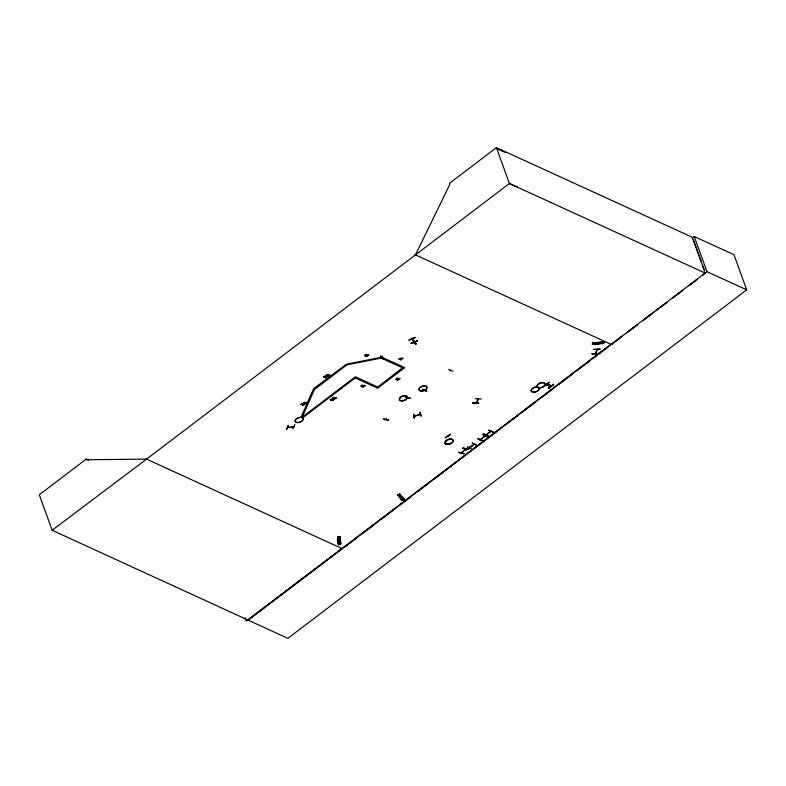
<?xml version="1.0" encoding="UTF-8"?>
<svg xmlns="http://www.w3.org/2000/svg" width="786" height="786" viewBox="0 0 786 786"><rect width="100%" height="100%" fill="white"/><g stroke="black" fill="none" stroke-linecap="round" stroke-linejoin="round"><path stroke-width="1.18" d="M471.413 448.904L467.159 446.703M482.368 440.268C482.771 441.388 477.161 439.521 478.163 438.342M482.201 440.759L478.006 438.794M426.631 391.222L422.239 389.453L426.582 390.937M382.969 358.868L380.65 355.812L383.047 358.897M550.731 386.496L546.516 384.57M381.141 357.65L381.23 356.873M548.53 385.494L549.07 385.081M549.326 385.287L548.962 385.572M595.228 353.631L597.272 349.515L595.444 353.671M595.228 353.69L595.513 352.845M286.546 429.529L288.226 425.344L286.517 429.274M413.623 414.094L414.32 417.788M598.333 353.179L598.333 353.7L592.202 353.877M592.359 344.189L603.658 343.207M592.477 343.914L603.53 343.502L604.051 342.048M592.762 343.276L592.88 342.755L604.159 342.087L592.762 343.276L604.08 342.264L592.88 342.755L592.261 344.14M411.835 338.53L412.355 338.894M412.041 339.002L414.104 342.126M381.79 356.736L382.409 356.461M381.976 357.247L381.898 356.648L382.104 357.365L404.702 367.642L377.673 388.176L354.398 377.526M382.33 356.471L382.625 357.149L382.527 356.579M414.703 342.696L413.957 342.883L414.576 342.608M478.654 403.277C468.151 402.353 473.634 404.535 478.595 402.992M461.372 452.933L465.371 448.934M461.559 452.991L461.873 452.176M465.558 449.032L464.801 449.012M477.819 399.131C479.234 398.325 475.166 404.947 475.805 402.383M478.478 399.082L475.962 403.13M386.633 418.633L386.191 419.311M407.993 398.07L407.403 398.099M365.795 355.665L366.482 356.53A1.022 0.57 -19.9 0 0 367.042 356.363L367.779 355.439L366.571 355.056M362.11 386.339L362.788 387.203A1.022 0.57 -19.9 0 0 363.348 387.036L364.085 386.113L362.886 385.739M399.956 359.153L400.644 360.017A1.022 0.57 -19.9 0 0 401.204 359.86L401.97 359.025L400.732 358.554M396.979 379.373L397.657 380.237A1.022 0.57 -19.9 0 0 398.217 380.07L398.954 379.147L397.745 378.764M447.971 436.269L448.187 436.132M288.049 426.995L287.99 427.142M293.09 427.132L293.718 426.926M292.923 429.028L294.868 424.882L294.426 424.627M594.118 349.475L600.308 349.063L593.931 349.436M592.143 354.122L592.133 353.592M593.41 344.072L594.019 342.686M598.274 343.767L598.883 342.372M599.404 343.688L600.013 342.303M600.416 343.629L601.025 342.234M601.545 343.551L602.164 342.165M602.312 343.502L602.921 342.116M398.06 494.944C412.552 511.539 388.176 483.203 402.196 500.505M399.396 494.315C407.718 502.048 403.719 500.682 399.465 494.099M399.75 494.119L404.446 499.405M402.147 500.525L404.24 499.346M415.47 254.861L449.828 184.356L449.454 183.325L496.418 147.65L692.319 237.274L704.482 270.895M366.679 355.351C366.748 353.199 362.837 356.716 365.903 355.96M362.985 386.024C363.053 383.873 359.143 387.4 362.208 386.633M400.84 358.848C400.909 356.697 396.999 360.214 400.064 359.448M397.854 379.058C397.922 376.907 394.012 380.424 397.077 379.667M458.828 452.088L458.719 452.608L463.789 453.728M388.618 419.753C389.041 420.697 382.772 419.911 383.617 418.506M388.648 420.058L383.666 418.781M414.635 342.745L414.016 342.853M414.065 416.167L420.481 414.202M420.49 414.35L414.232 416.295M480.295 439.551L485.188 435.857M486.013 434.963L490.818 431.337M490.955 431.455L486.131 435.08M424.607 390.141L424.941 389.443M450.771 370.491L450.162 370.746L450.712 370.334M475.284 398.669L481.307 399.013M472.651 403.375L472.691 402.854M340.574 543.784C338.746 522.238 341.831 558.866 340.083 536.828C333.421 536.298 341.674 554.503 338.294 537.467M337.941 537.467C340.024 560.33 337.086 519.949 338.294 544.472M339.66 536.946L340.053 544.03L339.974 537.025M465.489 449.061L461.696 452.923M335.249 398.217L334.551 399.062L333.47 398.738M546.299 384.776L550.505 386.702M546.496 384.629L550.701 386.309M412.021 339.041L412.09 338.373M335.534 398.355L334.148 399.386L332.39 398.581A0.992 0.55 -19.9 0 1 332.606 398.188L333.333 397.765A1.13 0.629 -19.9 0 1 333.971 397.687L334.64 398.256L333.578 399.033M469.35 447.873L474.341 444.296L469.566 447.922M469.91 447.666L469.704 447.146M468.21 449.307L462.816 448.079M463.789 453.777L463.907 453.267M462.856 448.069L468.22 449.317L463.151 448.148M402.177 500.525L398.453 494.738M405.409 397.372L410.636 398.404L405.301 397.077M386.181 419.36L386.515 419.007M293.659 427.073L287.499 427.555L288.177 427.368M332.507 397.893L333.235 397.47A1.13 0.629 -19.9 0 1 333.863 397.392M361.098 385.612L362.631 385.081M88.494 460.115L86.264 459.093L39.3 494.767L52.151 530.265L287.873 638.35L746.7 289.838L733.986 254.703L694.264 236.537L692.338 238.001M52.151 530.265L146.609 459.083M323.41 376.808L325.001 376.248L324.431 376.307M323.518 377.103L325.699 377.535L325.129 377.594M328.715 374.932L329.894 375.089L328.607 374.637M325.227 377.889L326.436 377.221M313.398 388.785L346.154 364.458L346.98 364.832L381.298 358.092L382.242 357.365M300.881 404.309L302.472 403.749L301.912 403.798M300.989 404.594L303.17 405.026L302.6 405.095M367.809 354.84L368.978 354.997L368.045 354.663M306.186 402.422L307.365 402.579L306.422 402.245M302.708 405.38L303.917 404.721M355.213 377.899L303.052 417.513L301.038 417.219L313.27 389.443L314.479 389.375L302.237 417.14L355.351 376.799L377.801 387.076M330.149 399.72L331.751 399.16L331.181 399.209M330.258 400.015L332.449 400.438L331.869 400.506M335.465 397.834L336.634 397.991L335.701 397.657M331.977 400.801L333.185 400.133M364.115 385.513L365.294 385.68L364.35 385.337M401.97 358.337L403.139 358.495L401.862 358.043M376.848 387.793L402.776 367.553M398.983 378.547L400.162 378.714L398.875 378.262M544.325 386.201L549.237 382.468M544.393 386.25L549.188 382.32L544.295 386.034M488.794 430.404L493.274 432.123L488.686 430.109M548.53 387.96L553.727 384.57L548.825 388.264M548.657 388.176L553.413 384.246L548.844 388.284M483.095 434.629L487.634 436.643L483.046 434.629M248.042 619.879L610.909 344.268M248.15 620.174L706.978 271.671L746.7 289.838M345.368 546.516L347.324 545.032M349.279 543.548L357.109 537.604M361.992 533.89L375.688 523.496M381.554 519.035L393.285 510.124M398.178 506.41L410.891 496.752M417.739 491.555L428.498 483.38M434.363 478.929L448.049 468.525M450.005 467.041L451.96 465.558M453.915 464.074L464.673 455.9M469.566 452.186L471.521 450.702M473.477 449.209L484.235 441.044M486.19 439.561L499.886 429.156M505.752 424.705L517.483 415.784M522.376 412.07L535.089 402.422M541.927 397.215L553.668 388.304M558.561 384.59L572.247 374.195M578.113 369.734L588.871 361.57M593.764 357.856L595.719 356.363M597.674 354.879L608.433 346.714M611.361 344.484L622.021 336.388L611.361 344.484L415.008 254.654M643.321 320.207L653.972 312.121M655.907 310.647L657.843 309.173M659.788 307.709L667.53 301.824M672.374 298.14L683.024 290.054M688.831 285.642L697.546 279.02M702.389 275.346L704.325 273.872M341.979 548.54L246.224 621.058L245.006 617.688M643.38 320.236L652.105 313.624M655.986 310.686L657.921 309.212M659.867 307.739L666.656 302.6M672.472 298.189L682.179 290.84M688.968 285.701L696.73 279.826M450.211 370.707L450.8 370.442M424.725 390.249L425.226 389.905L424.794 390.229M448.698 369.4L452.903 371.267M414.32 418.073L413.652 414.33L414.281 417.828M450.643 434.383L445.377 437.881M467.729 448.02L468.338 448.128L467.778 447.539M470.755 446.163C472.16 447.195 465.518 450.584 465.499 449.68M287.627 427.388L293.64 426.916M365.146 354.663L366.325 354.407M397.863 494.875L399.858 493.903M398.305 495.426L400.3 494.463M400.212 497.793L402.206 496.831M400.663 498.344L402.658 497.381M401.057 498.835L403.051 497.862M401.508 499.385L403.493 498.422M401.803 499.758L403.798 498.786M409.054 340.181L415.165 337.459M415.205 337.538L408.975 340.083L415.096 337.243M413.642 341.045L416.04 344.081L413.534 340.76M411.049 343.148L417.366 340.859L411.245 343.561M411.157 343.443L417.386 340.898M382.035 357.217L382.32 356.461M382.114 357.325L382.664 357.08M414.674 416.138L414.644 415.588M396.517 378.272L397.5 378.115M480.482 439.639L485.335 435.925M405.429 397.294L410.42 398.541M420.029 412.129L421.198 416L420.736 415.814M488.813 430.325L492.94 432.035M483.213 434.835L487.379 436.751M472.18 443.206L476.395 445.131M337.98 538.105L340.132 537.526M338.186 541.102L340.338 540.532M338.235 541.8L340.387 541.23M338.275 542.428L340.426 541.849M338.324 543.126L340.476 542.556M338.353 543.588L340.505 543.018M338.402 544.295L340.554 543.716M403.876 499.591L399.465 494.178M402.815 500.21L402.245 500.309M413.976 340.888L416.04 344.062M415.745 344.16L412.306 338.884M592.202 353.906L598.431 353.474M592.379 343.875L603.658 343.187L592.389 344.121M517.994 187.363L509.407 183.521L146.55 459.132L86.509 459.751L86.264 459.093M472.74 403.169L478.703 403.287M419.793 414.546L419.636 414.055M340.25 536.946L340.721 543.843M496.791 148.682L505.378 152.523M705.297 273.135L509.407 183.521L496.418 147.65M547.351 383.971L551.595 385.906M547.076 383.961L551.281 385.887M403.749 368.359L381.298 358.092L381.387 357.316L347.068 364.056L346.98 364.832L314.38 389.591L313.555 389.217M478.202 438.588L482.476 440.563M472.386 443.058L476.257 444.915M324.539 376.602L326.544 377.516M331.289 399.504L333.293 400.428M302.02 404.092L304.025 405.006M146.078 458.916L342.441 548.746M426.69 391.231L422.406 388.991M412.119 338.373L412.267 339.297L411.854 338.432M414.026 342.077L413.711 341.291M420.854 416.02L420.156 412.336M397.854 494.875L402.294 500.368M694.264 236.537L706.978 271.671M693.252 239.494L701.387 261.974M702.605 265.344L704.639 270.964M551.241 385.897L547.036 383.971M487.978 435.798L483.626 434.294L483.793 433.823M450.584 434.157L445.318 437.674M414.153 341.429L414.31 341.949M413.957 341.311L414.301 341.998M292.893 426.611L292.972 427.122M338.353 537.29L338.825 544.256M483.842 434.069L488.106 436.043L483.842 434.069M362.601 386.673L363.682 386.319L362.601 386.673M366.286 355.999L367.367 355.636L366.286 355.999M397.47 379.707L398.551 379.343L397.47 379.707M400.457 359.497L401.528 359.133L400.457 359.497M303.524 402.992C305.823 405.448 306.068 401.499 303.524 402.992M326.052 375.502C328.135 377.879 328.784 374.215 326.111 375.394M334.207 398.256L332.832 398.561L334.207 398.256M362.66 385.828L361.393 386.27L362.66 385.828M366.355 355.154L365.077 355.586L366.355 355.154M397.529 378.862L396.262 379.294L397.529 378.862M400.516 358.652L399.278 359.153L400.516 358.652M306.127 403.257C302.757 406.136 302.905 400.074 306.127 403.257M328.646 375.767C325.276 378.646 325.433 372.584 328.646 375.767M458.886 452.372L464.005 453.561L458.886 452.372M637.515 324.618L626.855 332.714L637.554 324.647M470.863 446.399L465.617 449.946L470.883 446.428M447.765 444.365A4.195 2.319 -19.9 0 0 453.05 440.347A4.195 2.319 -19.9 0 0 446.468 440.553A4.195 2.319 -19.9 0 0 447.765 444.365A4.195 2.319 -19.9 0 0 453.06 440.366A4.195 2.319 -19.9 0 0 446.477 440.573A4.195 2.319 -19.9 0 0 447.774 444.385M447.725 444.247A4.205 2.329 -19.9 0 0 453.011 440.229A4.205 2.329 -19.9 0 0 446.419 440.425A4.205 2.329 -19.9 0 0 447.725 444.247M533.861 392.283A4.185 2.319 -19.9 0 0 539.137 388.274A4.185 2.319 -19.9 0 0 532.564 388.481A4.185 2.319 -19.9 0 0 533.861 392.283M533.812 392.165A4.205 2.329 -19.9 0 0 539.108 388.137A4.205 2.329 -19.9 0 0 532.515 388.343A4.205 2.329 -19.9 0 0 533.812 392.165M539.697 387.842A4.195 2.319 -19.9 0 0 544.983 383.833A4.195 2.319 -19.9 0 0 538.4 384.03A4.195 2.319 -19.9 0 0 539.697 387.842M539.707 387.842A4.185 2.319 -19.9 0 0 544.973 383.833A4.185 2.319 -19.9 0 0 538.41 384.04A4.185 2.319 -19.9 0 0 539.707 387.842M421.679 391.143A4.195 2.319 -19.9 0 0 426.965 387.125A4.195 2.319 -19.9 0 0 420.382 387.331A4.195 2.319 -19.9 0 0 421.679 391.143M421.63 391.015A4.205 2.329 -19.9 0 0 426.926 386.997A4.205 2.329 -19.9 0 0 420.333 387.203A4.205 2.329 -19.9 0 0 421.63 391.015M401.793 400.909A4.195 2.319 -19.9 0 0 407.423 397.077A4.195 2.319 -19.9 0 0 401.047 396.92A4.195 2.319 -19.9 0 0 401.793 400.909M401.744 400.791A4.205 2.329 -19.9 0 0 407.384 396.95A4.205 2.329 -19.9 0 0 400.998 396.792A4.205 2.329 -19.9 0 0 401.744 400.791M297.855 422.642A4.205 2.329 -19.9 0 0 303.141 418.624A4.205 2.329 -19.9 0 0 296.548 418.83A4.205 2.329 -19.9 0 0 297.855 422.642M297.806 422.514A4.205 2.329 -19.9 0 0 303.101 418.496A4.205 2.329 -19.9 0 0 296.509 418.702A4.205 2.329 -19.9 0 0 297.806 422.514"/></g></svg>
